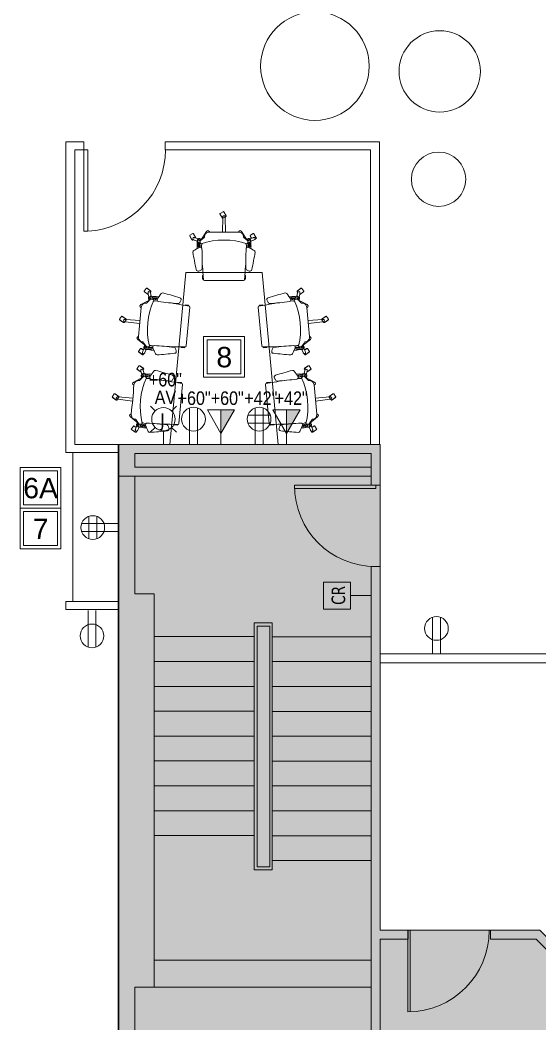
# Model space of a CAD drawing. Header units: inches. Extents: x 1 to 4591, y -953 to 1388.
# Drawn here: x 2155.2 to 2385.2, y 517.3 to 961.2 of the extents above; entities that cross this region are included whole.
import ezdxf

# ---------------------------------------------------------------- set-up
doc = ezdxf.new("R2010")
doc.units = ezdxf.units.IN
doc.header["$MEASUREMENT"] = 0
for name, color, linetype, lineweight in [('4th Floor Revit Background_dwg', 8, 'Continuous', 9), ('8309_BB$0$BB_DOOR', 7, 'Continuous', 9), ('A-ANNO-NOTE', 131, 'Continuous', 20), ('A-DETL-GENF', 92, 'Continuous', 9), ('A-DETL-MEDM', 33, 'Continuous', 20), ('A-DOOR', 31, 'Continuous', 9), ('A-EXIST-CORE', 7, 'Continuous', 9), ('A-WALL', 113, 'Continuous', 50), ('E-COMM-IDEN', 2, 'Continuous', 9), ('E-ELEC-FIXT-IDEN', 2, 'Continuous', 9), ('I-FURN', 30, 'Continuous', 9), ('I-WALL', 2, 'Continuous', 9), ('Q-CASE', 31, 'Continuous', 9)]:
    doc.layers.add(name, color=color, linetype=linetype, lineweight=lineweight)
doc.styles.add('Arial_1', font='arial.ttf', dxfattribs={"height": 9})
doc.styles.add('Arial_3', font='arial.ttf', dxfattribs={"width": 0.85, "height": 6})
doc.styles.add('Tahoma', font='tahoma.ttf', dxfattribs={"height": 6})
doc.styles.add('Tahoma_1', font='tahoma.ttf', dxfattribs={"width": 0.85, "height": 6})

# ---------------------------------------------------------------- blocks, each defined once
blk = doc.blocks.new('Chairs - Task Chair-553613-4th Floor New Construction - Tel_Data_Elec Plan')
at = {"layer": 'I-FURN'}
for p, q in [((-8.61, 17.87), (-9.07, 17.74)), ((8.61, 17.87), (-8.61, 17.87)), ((9.07, 17.74), (8.61, 17.87)), ((-9.5, 17.28), (-9.5, 15.71)), ((-9.34, 17.28), (-9.5, 17.28)), ((-9.5, 15.71), (-9.34, 15.71)), ((-9.07, 17.74), (-9.34, 13.95)), ((-9.34, 15.71), (-9.34, 17.28)), ((9.34, 13.95), (9.07, 17.74)), ((9.34, 15.71), (9.34, 17.28)), ((9.34, 17.28), (9.5, 17.28)), ((9.5, 15.71), (9.34, 15.71)), ((9.5, 17.28), (9.5, 15.71)), ((-11.87, 0.46), (-13.23, -0.01)), ((-11.94, 2.68), (-11.93, 3.82)), ((-11.85, 2.19), (-11.87, 0.38)), ((-11.8, 1.34), (-11.46, 1.34)), ((-11.79, 0.41), (-11.8, 1.34)), ((-10.5, 0.41), (-11.79, 0.41)), ((-11.51, 1.83), (-11.5, 3.09)), ((-11.46, 1.07), (-11.46, 3.04)), ((-11.01, 1.07), (-11.46, 1.07)), ((-11.01, 3.01), (-11.01, 1.07)), ((-11.01, 1.35), (-10.47, 1.36)), ((-10.98, 1.81), (-11, 3.05)), ((-10.67, 2.11), (-10.69, 1.35)), ((-10.57, 2.34), (-10.55, 2.67)), ((-10.55, 2.67), (-10.56, 3.18)), ((-10.28, 0.18), (-10.26, 0.13)), ((-10.26, 0.13), (-7.71, -3.75)), ((-9.92, 2.44), (-9.93, 3.44)), ((10.26, 0.13), (7.71, -3.75)), ((9.92, 2.44), (9.93, 3.44)), ((10.28, 0.18), (10.26, 0.13)), ((11.01, 1.35), (10.47, 1.36)), ((10.5, 0.41), (11.79, 0.41)), ((10.55, 2.67), (10.56, 3.18)), ((10.57, 2.34), (10.55, 2.67)), ((10.67, 2.11), (10.69, 1.35)), ((10.98, 1.81), (11, 3.05)), ((11.01, 3.01), (11.01, 1.07)), ((11.01, 1.07), (11.46, 1.07)), ((11.46, 1.07), (11.46, 3.04)), ((11.8, 1.34), (11.46, 1.34)), ((11.51, 1.83), (11.5, 3.09)), ((11.79, 0.41), (11.8, 1.34)), ((11.85, 2.19), (11.87, 0.38)), ((11.87, 0.46), (13.23, -0.01)), ((11.94, 2.68), (11.93, 3.82)), ((13.45, -0.11), (13.82, 0.11)), ((14.09, 0.03), (15.15, -1.8)), ((-13.23, -2.75), (-14.29, -0.91)), ((-14.27, -1.01), (-14.24, -0.99)), ((-13.31, -2.68), (-14.27, -1.01)), ((-14.21, -0.64), (-13.75, -0.37)), ((-13.27, -2.66), (-13.31, -2.68)), ((-11.66, -2.08), (-12.95, -2.82)), ((-11.25, -0.5), (-12.91, -1)), ((-12.18, -0.78), (-11.59, -1.8)), ((-12.14, -0.77), (-11.6, -1.7)), ((-11.1, -0.66), (-11.7, -0.04)), ((-11.6, -1.7), (-11.64, -1.72)), ((-9.9, -0.41), (-10.82, -0.7)), ((-7.71, -3.75), (-7.19, -4.17)), ((-0.66, -3.46), (-0.52, -10)), ((0.66, -3.46), (0.52, -10)), ((7.71, -3.75), (7.19, -4.17)), ((9.9, -0.41), (10.82, -0.7)), ((11.1, -0.66), (11.7, -0.04)), ((11.25, -0.5), (12.91, -1)), ((13.52, -2.75), (12.46, -0.91)), ((12.47, -1.01), (12.5, -0.99)), ((13.43, -2.68), (12.47, -1.01)), ((13.47, -2.66), (13.43, -2.68)), ((15.08, -2.08), (13.79, -2.82)), ((14.14, -0.05), (14.18, -0.03)), ((14.18, -0.03), (15.14, -1.7)), ((15.14, -1.7), (15.11, -1.72)), ((0.14, -12.46), (-0.91, -10.63)), ((-0.9, -10.73), (-0.87, -10.71)), ((0.06, -12.4), (-0.9, -10.73)), ((-0.84, -10.35), (-0.51, -10.16)), ((-0.51, -10.16), (0.45, -9.61)), ((0.1, -12.38), (0.06, -12.4)), ((1.71, -11.79), (0.42, -12.53)), ((0.72, -9.68), (1.78, -11.52)), ((0.77, -9.76), (0.8, -9.74)), ((0.8, -9.74), (1.77, -11.41)), ((1.77, -11.41), (1.73, -11.43))]:
    blk.add_line(p, q, dxfattribs=at)
for centre, radius, start, end in [((-11.48, 12.92), 0.859, 67.1573, 168.4211), ((-15.08, 4.35), 10.15, 60.0767, 67.2087), ((255.74, -8.01), 265.99, 175.2633, 176.2298), ((-8.78, 17.46), 0.589, 197.5488, 234.8938), ((-8.78, 15.53), 0.589, 134.4881, 162.4512), ((8.78, 17.46), 0.589, 305.1062, 342.4512), ((8.78, 15.53), 0.589, 17.5488, 45.5119), ((-255.74, -8.01), 265.99, 3.7702, 4.7367), ((15.08, 4.35), 10.15, 112.7913, 119.9233), ((11.48, 12.92), 0.859, 12.1424, 112.8427), ((160.08, -23.12), 176.17, 168.1407, 170.6784), ((-10.32, 12.61), 0.615, 1.1809, 60.0767), ((-165.25, 9.42), 155.58, 357.9527, 1.1809), ((165.25, 9.42), 155.58, 178.8191, 182.0473), ((10.32, 12.61), 0.615, 119.9233, 178.8191), ((-160.08, -23.12), 176.17, 9.3216, 11.8621), ((-13.01, 5.3), 0.749, 170.9769, 238.6662), ((1.3, 28.7), 28.17, 238.5497, 244.6019), ((-1.3, 28.7), 28.17, 295.3981, 301.4567), ((13.01, 5.3), 0.749, 301.5732, 9.0231), ((-11.06, 2.6), 0.887, 175.1633, 239.8143), ((-11.28, 0.37), 0.593, 179.0883, 275.9781), ((-11.2, 3.54), 0.533, 236.2491, 293.0328), ((-11.2, 3.47), 0.5, 238.5326, 292.9427), ((-11.36, 0.43), 0.657, 282.0358, 358.6793), ((-11.49, 2.63), 0.971, 302.0505, 342.3775), ((-10.48, 3.89), 0.711, 244.5158, 357.9527), ((-9.55, 0.85), 1.04, 126.1361, 211.8602), ((-11.69, 0.08), 1.25, 349.0811, 13.6231), ((-13.77, -4.39), 5.75, 42.5052, 54.6291), ((0, 31.42), 31.42, 251.1164, 288.8836), ((-8.09, 2.53), 1.84, 182.7113, 213.401), ((13.77, -4.39), 5.75, 125.3709, 137.4948), ((8.09, 2.53), 1.84, 326.599, 357.2887), ((10.48, 3.89), 0.711, 182.0473, 295.4842), ((9.55, 0.85), 1.04, 328.1398, 53.8639), ((11.69, 0.08), 1.25, 166.3769, 190.9189), ((11.49, 2.63), 0.971, 197.6225, 237.9495), ((11.36, 0.43), 0.657, 181.3207, 257.9642), ((11.2, 3.54), 0.533, 246.9672, 303.7509), ((11.2, 3.47), 0.5, 247.0573, 301.4674), ((11.28, 0.37), 0.593, 264.0219, 0.9117), ((11.06, 2.6), 0.887, 300.1857, 4.8367), ((13.92, -0.07), 0.2, 30, 119.888), ((-14.11, -0.81), 0.2, 120, 210.2094), ((-13.37, -0.61), 0.445, 153.9362, 242.1792), ((-13.25, -0.67), 0.583, 123.4497, 153.9089), ((-13.31, -0.49), 0.583, 242.1792, 272.5752), ((-12.73, -1.46), 1.53, 109.2073, 123.5114), ((-13.35, 0.46), 1.53, 272.498, 286.7927), ((-13.05, -2.65), 0.2, 210, 300), ((-11.76, -1.9), 0.2, 299.8879, 30), ((-10.91, -0.39), 0.323, 235.5284, 330.3379), ((-11.38, 0), 0.922, 323.5318, 350.3393), ((-5.74, 3.53), 5.54, 226.82, 238.9813), ((-23.82, -2.16), 15.26, 1.4313, 3.5527), ((-6.32, -1.36), 2.29, 190.6082, 225.4023), ((-6.2, -0.69), 2.87, 232.9914, 264.295), ((-7.35, -3.06), 1.12, 277.9248, 334.3781), ((0, -248.58), 245.12, 88.4848, 91.5152), ((7.35, -3.06), 1.12, 205.6219, 262.0752), ((6.2, -0.69), 2.87, 275.705, 307.0086), ((6.32, -1.36), 2.29, 314.5977, 349.3918), ((23.82, -2.16), 15.26, 176.4473, 178.5687), ((5.74, 3.53), 5.54, 301.0187, 313.18), ((11.38, 0), 0.922, 189.6607, 216.4682), ((10.91, -0.39), 0.323, 209.6621, 304.4716), ((12.63, -0.81), 0.2, 195.1327, 209.8705), ((13.35, 0.46), 1.53, 253.2073, 267.502), ((12.73, -1.46), 1.53, 56.4124, 70.7927), ((13.31, -0.49), 0.583, 267.4248, 297.8208), ((13.69, -2.65), 0.2, 210, 300), ((13.25, -0.67), 0.583, 26.0911, 56.3507), ((13.37, -0.61), 0.445, 297.8208, 26.0638), ((14.98, -1.9), 0.2, 299.832, 30), ((-0.74, -10.53), 0.2, 119.8643, 210), ((1.01, -9.97), 1.53, 181.2073, 195.5495), ((0.1, -10.22), 0.583, 195.5495, 225.746), ((0, -10.32), 0.445, 225.7229, 314.2771), ((0.32, -12.36), 0.2, 210, 300.1357), ((-0.1, -10.22), 0.583, 314.254, 344.4505), ((0.55, -9.78), 0.2, 95.235, 119.8607), ((-1.01, -9.97), 1.53, 344.4505, 358.7927), ((0.55, -9.78), 0.2, 29.8466, 95.235), ((1.61, -11.62), 0.2, 300, 30)]:
    blk.add_arc(centre, radius, start, end, dxfattribs=at)
blk = doc.blocks.new('Chairs - Task Chair-1600588-4th Floor New Construction - Tel_Data_Elec Plan')
at = {"layer": 'I-FURN'}
for p, q in [((0.14, 12.46), (-0.91, 10.63)), ((0.06, 12.4), (-0.9, 10.73)), ((-0.9, 10.73), (-0.87, 10.71)), ((-0.84, 10.35), (-0.51, 10.16)), ((-0.66, 3.46), (-0.52, 10)), ((-0.51, 10.16), (0.45, 9.61)), ((0.1, 12.38), (0.06, 12.4)), ((1.71, 11.79), (0.42, 12.53)), ((0.66, 3.46), (0.52, 10)), ((0.72, 9.68), (1.78, 11.52)), ((0.77, 9.76), (0.8, 9.74)), ((0.8, 9.74), (1.77, 11.41)), ((1.77, 11.41), (1.73, 11.43)), ((-13.23, 2.75), (-14.29, 0.91)), ((-13.31, 2.68), (-14.27, 1.01)), ((-14.27, 1.01), (-14.24, 0.99)), ((-14.21, 0.64), (-13.75, 0.37)), ((-13.27, 2.66), (-13.31, 2.68)), ((-11.87, -0.46), (-13.23, 0.01)), ((-11.66, 2.08), (-12.95, 2.82)), ((-11.25, 0.5), (-12.91, 1)), ((-12.18, 0.78), (-11.59, 1.8)), ((-12.14, 0.77), (-11.6, 1.7)), ((-11.1, 0.66), (-11.7, 0.04)), ((-11.6, 1.7), (-11.64, 1.72)), ((-9.9, 0.41), (-10.82, 0.7)), ((-10.26, -0.13), (-7.71, 3.75)), ((-7.71, 3.75), (-7.19, 4.17)), ((7.71, 3.75), (7.19, 4.17)), ((10.26, -0.13), (7.71, 3.75)), ((9.9, 0.41), (10.82, 0.7)), ((11.1, 0.66), (11.7, 0.04)), ((11.25, 0.5), (12.91, 1)), ((11.87, -0.46), (13.23, 0.01)), ((13.52, 2.75), (12.46, 0.91)), ((13.43, 2.68), (12.47, 1.01)), ((12.47, 1.01), (12.5, 0.99)), ((13.47, 2.66), (13.43, 2.68)), ((13.45, 0.11), (13.82, -0.11)), ((15.08, 2.08), (13.79, 2.82)), ((14.09, -0.03), (15.15, 1.8)), ((14.14, 0.05), (14.18, 0.03)), ((14.18, 0.03), (15.14, 1.7)), ((15.14, 1.7), (15.11, 1.72)), ((-11.94, -2.68), (-11.93, -3.82)), ((-11.85, -2.19), (-11.87, -0.38)), ((-11.79, -0.41), (-11.8, -1.34)), ((-11.8, -1.34), (-11.46, -1.34)), ((-10.5, -0.41), (-11.79, -0.41)), ((-11.51, -1.83), (-11.5, -3.09)), ((-11.46, -1.07), (-11.46, -3.04)), ((-11.01, -1.07), (-11.46, -1.07)), ((-11.01, -3.01), (-11.01, -1.07)), ((-11.01, -1.35), (-10.47, -1.36)), ((-10.98, -1.81), (-11, -3.05)), ((-10.67, -2.11), (-10.69, -1.35)), ((-10.57, -2.34), (-10.55, -2.67)), ((-10.55, -2.67), (-10.56, -3.18)), ((-10.28, -0.18), (-10.26, -0.13)), ((-9.92, -2.44), (-9.93, -3.44)), ((9.92, -2.44), (9.93, -3.44)), ((10.28, -0.18), (10.26, -0.13)), ((11.01, -1.35), (10.47, -1.36)), ((10.5, -0.41), (11.79, -0.41)), ((10.57, -2.34), (10.55, -2.67)), ((10.55, -2.67), (10.56, -3.18)), ((10.67, -2.11), (10.69, -1.35)), ((10.98, -1.81), (11, -3.05)), ((11.01, -1.07), (11.46, -1.07)), ((11.01, -3.01), (11.01, -1.07)), ((11.46, -1.07), (11.46, -3.04)), ((11.8, -1.34), (11.46, -1.34)), ((11.51, -1.83), (11.5, -3.09)), ((11.79, -0.41), (11.8, -1.34)), ((11.85, -2.19), (11.87, -0.38)), ((11.94, -2.68), (11.93, -3.82)), ((-9.5, -15.71), (-9.34, -15.71)), ((-9.5, -17.28), (-9.5, -15.71)), ((-9.34, -17.28), (-9.5, -17.28)), ((-9.07, -17.74), (-9.34, -13.95)), ((-9.34, -15.71), (-9.34, -17.28)), ((-8.61, -17.87), (-9.07, -17.74)), ((9.07, -17.74), (8.61, -17.87)), ((9.34, -13.95), (9.07, -17.74)), ((9.34, -15.71), (9.34, -17.28)), ((9.5, -15.71), (9.34, -15.71)), ((9.34, -17.28), (9.5, -17.28)), ((9.5, -17.28), (9.5, -15.71)), ((8.61, -17.87), (-8.61, -17.87))]:
    blk.add_line(p, q, dxfattribs=at)
for centre, radius, start, end in [((-0.74, 10.53), 0.2, 150, 240.1357), ((1.01, 9.97), 1.53, 164.4505, 178.7927), ((0.1, 10.22), 0.583, 134.254, 164.4505), ((0, 10.32), 0.445, 45.7229, 134.2771), ((0.32, 12.36), 0.2, 59.8643, 150), ((-0.1, 10.22), 0.583, 15.5495, 45.746), ((0.55, 9.78), 0.2, 240.1393, 264.765), ((-1.01, 9.97), 1.53, 1.2073, 15.5495), ((0.55, 9.78), 0.2, 264.765, 330.1534), ((1.61, 11.62), 0.2, 330, 60), ((-14.11, 0.81), 0.2, 149.7906, 240), ((-13.37, 0.61), 0.445, 117.8208, 206.0638), ((-13.25, 0.67), 0.583, 206.0911, 236.5503), ((-13.31, 0.49), 0.583, 87.4248, 117.8208), ((-12.73, 1.46), 1.53, 236.4886, 250.7927), ((-13.35, -0.46), 1.53, 73.2073, 87.502), ((-13.05, 2.65), 0.2, 60, 150), ((-11.28, -0.37), 0.593, 84.0219, 180.9117), ((-11.76, 1.9), 0.2, 330, 60.1121), ((-11.36, -0.43), 0.657, 1.3207, 77.9642), ((-10.91, 0.39), 0.323, 29.6621, 124.4716), ((-11.38, 0), 0.922, 9.6607, 36.4682), ((-11.69, -0.08), 1.25, 346.3769, 10.9189), ((-13.77, 4.39), 5.75, 305.3709, 317.4948), ((0, -31.42), 31.42, 71.1164, 108.8836), ((-5.74, -3.53), 5.54, 121.0187, 133.18), ((-23.82, 2.16), 15.26, 356.4473, 358.5687), ((-6.32, 1.36), 2.29, 134.5977, 169.3918), ((-6.2, 0.69), 2.87, 95.705, 127.0086), ((-7.35, 3.06), 1.12, 25.6219, 82.0752), ((0, 248.58), 245.12, 268.4848, 271.5152), ((7.35, 3.06), 1.12, 97.9248, 154.3781), ((6.2, 0.69), 2.87, 52.9914, 84.295), ((6.32, 1.36), 2.29, 10.6082, 45.4023), ((23.82, 2.16), 15.26, 181.4313, 183.5527), ((5.74, -3.53), 5.54, 46.82, 58.9813), ((13.77, 4.39), 5.75, 222.5052, 234.6291), ((11.69, -0.08), 1.25, 169.0811, 193.6231), ((11.38, 0), 0.922, 143.5318, 170.3393), ((10.91, 0.39), 0.323, 55.5284, 150.3379), ((11.36, -0.43), 0.657, 102.0358, 178.6793), ((11.28, -0.37), 0.593, 359.0883, 95.9781), ((12.63, 0.81), 0.2, 150.1295, 164.8673), ((13.35, -0.46), 1.53, 92.498, 106.7927), ((12.73, 1.46), 1.53, 289.2073, 303.5876), ((13.31, 0.49), 0.583, 62.1792, 92.5752), ((13.69, 2.65), 0.2, 60, 150), ((13.25, 0.67), 0.583, 303.6493, 333.9089), ((13.37, 0.61), 0.445, 333.9362, 62.1792), ((14.98, 1.9), 0.2, 330, 60.168), ((1.3, -28.7), 28.17, 115.3981, 121.4503), ((-11.06, -2.6), 0.887, 120.1857, 184.8367), ((-11.2, -3.54), 0.533, 66.9672, 123.7509), ((-11.2, -3.47), 0.5, 67.0573, 121.4674), ((-11.49, -2.63), 0.971, 17.6225, 57.9495), ((-10.48, -3.89), 0.711, 2.0473, 115.4842), ((-9.55, -0.85), 1.04, 148.1398, 233.8639), ((-8.09, -2.53), 1.84, 146.599, 177.2887), ((-165.25, -9.42), 155.58, 358.8191, 2.0473), ((8.09, -2.53), 1.84, 2.7113, 33.401), ((165.25, -9.42), 155.58, 177.9527, 181.1809), ((10.48, -3.89), 0.711, 64.5158, 177.9527), ((9.55, -0.85), 1.04, 306.1361, 31.8602), ((11.49, -2.63), 0.971, 122.0505, 162.3775), ((-1.3, -28.7), 28.17, 58.5433, 64.6019), ((11.2, -3.54), 0.533, 56.2491, 113.0328), ((11.2, -3.47), 0.5, 58.5326, 112.9427), ((11.06, -2.6), 0.887, 355.1633, 59.8143), ((13.92, 0.07), 0.2, 240.112, 330), ((-13.01, -5.3), 0.749, 121.3338, 189.0231), ((160.08, 23.12), 176.17, 189.3216, 191.8593), ((-160.08, 23.12), 176.17, 348.1379, 350.6784), ((13.01, -5.3), 0.749, 350.9769, 58.4268), ((-11.48, -12.92), 0.859, 191.5789, 292.8427), ((-15.08, -4.35), 10.15, 292.7913, 299.9233), ((-10.32, -12.61), 0.615, 299.9233, 358.8191), ((255.74, 8.01), 265.99, 183.7702, 184.7367), ((-255.74, 8.01), 265.99, 355.2633, 356.2298), ((10.32, -12.61), 0.615, 181.1809, 240.0767), ((15.08, -4.35), 10.15, 240.0767, 247.2087), ((11.48, -12.92), 0.859, 247.1573, 347.8576), ((-8.78, -15.53), 0.589, 197.5488, 225.5119), ((-8.78, -17.46), 0.589, 125.1062, 162.4512), ((8.78, -17.46), 0.589, 17.5488, 54.8938), ((8.78, -15.53), 0.589, 314.4881, 342.4512)]:
    blk.add_arc(centre, radius, start, end, dxfattribs=at)
blk = doc.blocks.new('Table - Circle - Adjustable Size - Table - Circle - Adjustable Size-643180-4th Floor New Construction - Tel_Data_Elec Plan')
at = {"layer": 'I-FURN'}
blk.add_circle((0, 0), 12, dxfattribs=at)
blk = doc.blocks.new('Table - Circle - Adjustable Size - Table - Circle - Adjustable Size-1801203-4th Floor New Construction - Tel_Data_Elec Plan')
at = {"layer": 'I-FURN'}
blk.add_circle((0, 0), 18, dxfattribs=at)
blk = doc.blocks.new('Table - Circle - Adjustable Size - Table - Circle - Adjustable Size-1858814-4th Floor New Construction - Tel_Data_Elec Plan')
at = {"layer": 'I-FURN'}
blk.add_circle((0, 0), 24, dxfattribs=at)
blk = doc.blocks.new('Counter Top _No Backsplash_ - Standard Counter Top-2610611-4th Floor New Construction - Tel_Data_Elec Plan')
at = {"layer": 'Q-CASE', "lineweight": 13}
for p, q in [((18.59, 0), (-47.26, 0)), ((-47.26, -20), (18.59, -20))]:
    blk.add_line(p, q, dxfattribs=at)
blk = doc.blocks.new('Base Cabinet - Standard Base Cabinet-2610578-4th Floor New Construction - Tel_Data_Elec Plan')
at = {"layer": 'Q-CASE', "lineweight": 13}
blk.add_line((65.09, 0), (-0.76, 0), dxfattribs=at)
blk = doc.blocks.new('Single-Flush - 36_ x 96_-2611463-4th Floor New Construction - Tel_Data_Elec Plan')
at = {"layer": 'A-DOOR', "color": 250, "lineweight": 20}
for p, q in [((16.25, 1.75), (16.25, 37.77)), ((18, 37.77), (16.25, 37.77)), ((18, 1.75), (18, 37.77)), ((18, 1.75), (16.25, 1.75))]:
    blk.add_line(p, q, dxfattribs=at)
at = {"layer": 'A-DOOR'}
blk.add_arc((18, 1.75), 36.07, 92.7812, 180, dxfattribs=at)
blk = doc.blocks.new('4th Floor Revit Background_dwg-1506688-4th Floor New Construction - Tel_Data_Elec Plan')
at = {"layer": '8309_BB$0$BB_DOOR'}
blk.add_line((729.04, 1596.52), (729.04, 1595.02), dxfattribs=at)
at = {"layer": 'A-EXIST-CORE'}
for p, q in [((651.34, 1610.99), (651.34, 1545.14)), ((767.08, 1603.52), (767.04, 1603.52)), ((651.34, 1600.52), (763.04, 1600.52)), ((767.04, 1596.52), (729.04, 1596.52)), ((651.34, 1545.14), (651.34, 1207.78)), ((667.04, 1374.52), (667.04, 1548.55)), ((711.19, 1529.59), (667.04, 1529.59)), ((763.04, 1529.52), (719.53, 1529.52)), ((711.19, 1518.59), (667.04, 1518.59)), ((763.04, 1518.52), (719.53, 1518.52)), ((711.19, 1507.59), (667.04, 1507.59)), ((763.04, 1507.52), (719.53, 1507.52)), ((711.19, 1496.59), (667.04, 1496.59)), ((763.04, 1496.52), (719.53, 1496.52)), ((711.19, 1485.59), (667.04, 1485.59)), ((763.04, 1485.52), (719.53, 1485.52)), ((711.19, 1474.59), (667.04, 1474.59)), ((763.04, 1474.52), (719.53, 1474.52)), ((711.19, 1463.59), (667.04, 1463.59)), ((763.04, 1463.52), (719.53, 1463.52)), ((711.19, 1452.59), (667.04, 1452.59)), ((763.04, 1452.52), (719.53, 1452.52)), ((711.19, 1441.59), (667.04, 1441.59)), ((763.04, 1441.52), (719.53, 1441.52)), ((763.04, 1430.52), (719.28, 1430.52)), ((779.26, 1399.65), (779.26, 1363.65)), ((780.26, 1399.65), (780.26, 1363.65))]:
    blk.add_line(p, q, dxfattribs=at)
at = {"layer": 'A-EXIST-CORE', "flags": 128}
for points in [[(762.67, 1614.5), (651.34, 1614.5), (651.34, 1610.99)], [(767.04, 1521.94), (767.04, 1614.5), (766.67, 1614.5)], [(763.04, 1604.52), (658.52, 1604.52), (658.52, 1610.5), (763.04, 1610.5), (763.04, 1596.52)], [(658.47, 1600.52), (658.47, 1548.55), (667.04, 1548.55), (667.04, 1386.52), (763.04, 1386.52), (763.04, 1374.52), (658.47, 1374.52), (658.47, 1175.78), (827.68, 1175.78), (941.83, 1289.93), (836.02, 1395.74), (815.79, 1395.74), (815.79, 1399.74)], [(729.04, 1595.02), (765.04, 1595.02), (765.04, 1596.52)], [(767.04, 1521.94), (767.04, 1560.52), (763.04, 1560.52), (763.04, 1326.52)], [(658.47, 1322.52), (767.04, 1322.52), (767.04, 1395.74), (779.34, 1395.74), (779.34, 1399.74), (767.04, 1399.74), (767.04, 1517.94)], [(947.49, 1289.93), (837.68, 1399.74), (767.04, 1399.74), (767.04, 1517.94)]]:
    blk.add_lwpolyline(points, dxfattribs=at)
for points in [[(711.28, 1426.52), (711.28, 1535.73), (719.28, 1535.73), (719.28, 1426.52)], [(712.58, 1534.23), (712.58, 1427.7), (718.14, 1427.7), (718.14, 1534.23)]]:
    blk.add_lwpolyline(points, close=True, dxfattribs=at)
at = {"layer": 'A-EXIST-CORE'}
for centre, start, end in [((765.04, 1596.52), 180, 270), ((779.26, 1399.65), 270, 360)]:
    blk.add_arc(centre, 36, start, end, dxfattribs=at)
blk = doc.blocks.new('FORM Equipment_Fixture Tag - Square-214315-4th Floor New Construction - Tel_Data_Elec Plan')
at = {"layer": 'A-ANNO-NOTE'}
for p, q in [((-0.09375, 0.09375), (0.09375, 0.09375)), ((-0.09375, 0.09375), (0.09375, 0.09375)), ((-0.09375, 0.09375), (0.09375, 0.09375)), ((-0.09375, 0.09375), (-0.09375, -0.09375)), ((0.09375, 0.09375), (0.09375, -0.09375)), ((-0.078125, 0.078125), (-0.078125, -0.078125)), ((-0.078125, 0.078125), (0.078125, 0.078125)), ((0.078125, 0.078125), (0.078125, -0.078125)), ((0.078125, -0.078125), (-0.078125, -0.078125)), ((0.09375, -0.09375), (-0.09375, -0.09375))]:
    blk.add_line(p, q, dxfattribs=at)

msp = doc.modelspace()

# ---------------------------------------------------------------- hatches: boundary and pattern name
at = {"layer": 'A-ANNO-NOTE', "lineweight": 9}
for points in [[(2244.05, 778.42), (2250.05, 788.88), (2244.05, 788.88)], [(2273.06, 778.42), (2279.06, 788.88), (2273.06, 788.88)]]:
    msp.add_hatch(color=256, dxfattribs=at).paths.add_polyline_path(points, flags=0)
at = {"layer": 'A-DETL-GENF'}
h = msp.add_hatch(color=9, dxfattribs=at)
h.paths.add_polyline_path([(3097.3, -162.72), (3245.2, -162.72), (3245.2, -147.94), (3456.83, -147.94), (3456.83, -162.72), (3571.34, -162.72), (3571.34, 64.4), (3097.3, 64.4), (3097.3, 24.53), (3106.79, 24.53), (3106.79, -19.47), (3097.3, -19.47), (3097.3, -77.47), (3106.79, -77.47), (3106.79, -121.47), (3097.3, -121.47), (3097.3, -158.22)], flags=0)
h.paths.add_polyline_path([(4231.23, -162.72), (4231.23, 68.31), (3945.23, 68.31), (3945.23, -162.72), (4221.97, -162.72)], flags=0)
h.paths.add_polyline_path([(2867.81, -160.85), (2965.29, -160.85), (2965.29, -120.86), (2955.79, -120.86), (2955.79, -76.86), (2965.79, -76.86), (2965.79, -18.86), (2955.79, -18.86), (2955.79, 25.14), (2965.29, 25.14), (2965.29, 62.36), (2881.54, 62.36), (2799.66, 144.24), (2742.19, 144.24), (2742.19, 18.14), (2705.21, 18.14), (2705.21, -160.85), (2863.81, -160.85)], flags=0)
h.paths.add_polyline_path([(2221.81, 330.78), (2221.81, 334.78), (2380.8, 334.78), (2494.98, 448.96), (2385.16, 558.75), (2314.52, 558.75), (2314.52, 773.5), (2198.58, 773.5), (2198.58, 330.78)], flags=0)

# ---------------------------------------------------------------- linework, layer by layer
at = {"layer": 'A-ANNO-NOTE'}
for p, q in [((2214.96, 788.42), (2212.84, 790.55)), ((2222.26, 788.36), (2224.38, 790.48)), ((2230.15, 773.5), (2230.15, 789.7)), ((2233.64, 773.5), (2233.64, 789.7)), ((2244.05, 778.42), (2238.05, 788.88)), ((2250.05, 788.88), (2238.05, 788.88)), ((2250.05, 788.88), (2244.05, 788.88)), ((2244.05, 788.88), (2244.05, 778.42)), ((2244.05, 778.42), (2250.05, 788.88)), ((2244.05, 773.5), (2244.05, 788.88)), ((2244.05, 778.42), (2250.05, 788.88)), ((2265.86, 786.49), (2255.95, 786.49)), ((2259.17, 773.5), (2259.17, 789.7)), ((2262.65, 773.5), (2262.65, 789.7)), ((2273.06, 778.42), (2267.06, 788.88)), ((2279.06, 788.88), (2267.06, 788.88)), ((2279.06, 788.88), (2273.06, 788.88)), ((2273.06, 788.88), (2273.06, 778.42)), ((2273.06, 778.42), (2279.06, 788.88)), ((2273.06, 773.5), (2273.06, 788.88)), ((2273.06, 778.42), (2279.06, 788.88)), ((2265.86, 783), (2255.95, 783)), ((2214.9, 781.13), (2212.77, 779.01)), ((2218.58, 773.5), (2218.58, 779.59)), ((2222.19, 781.07), (2224.32, 778.94)), ((2185.6, 741.78), (2185.6, 731.87)), ((2189.08, 741.78), (2189.08, 731.87)), ((2198.58, 738.57), (2182.39, 738.57)), ((2198.58, 735.08), (2182.39, 735.08)), ((2289.4, 700.73), (2289.4, 712.73)), ((2289.4, 712.73), (2301.4, 712.73)), ((2301.4, 712.73), (2301.4, 700.73)), ((2310.39, 706.73), (2301.4, 706.73)), ((2185.25, 700.15), (2185.25, 683.95)), ((2188.73, 700.15), (2188.73, 683.95)), ((2301.4, 700.73), (2289.4, 700.73)), ((2337.64, 680.95), (2337.64, 697.15)), ((2341.12, 680.95), (2341.12, 697.15))]:
    msp.add_line(p, q, dxfattribs=at)
for centre, radius in [((2218.58, 784.75), 5.16), ((2231.89, 784.75), 5.25), ((2260.91, 784.75), 5.25), ((2187.34, 736.82), 5.25), ((2339.38, 692.2), 5.25), ((2186.99, 688.9), 5.25)]:
    msp.add_circle(centre, radius, dxfattribs=at)
at = {"layer": 'A-DETL-MEDM'}
for p, q in [((2228.53, 849.6), (2221.39, 773.5)), ((2262.26, 849.6), (2228.53, 849.6)), ((2269.39, 773.5), (2262.26, 849.6)), ((2198.81, 773.5), (2198.58, 773.5)), ((2198.58, 773.5), (2198.58, 330.78)), ((2314.5, 773.5), (2198.84, 773.5)), ((2314.52, 773.42), (2314.52, 773.5)), ((2314.52, 755.53), (2314.52, 773.42)), ((2314.52, 719.53), (2314.52, 755.53)), ((2314.52, 558.75), (2314.52, 719.53)), ((2326.73, 558.75), (2314.52, 558.75)), ((2363.26, 558.75), (2326.73, 558.75)), ((2385.15, 558.75), (2363.26, 558.75))]:
    msp.add_line(p, q, dxfattribs=at)
at = {"layer": 'A-WALL', "color": 250, "lineweight": 20}
for p, q in [((2179.39, 907.42), (2175.39, 907.42)), ((2175.39, 907.42), (2175.39, 770)), ((2314.14, 907.42), (2310.14, 907.42)), ((2314.14, 773.5), (2314.14, 907.42)), ((2179.39, 773.5), (2179.39, 903.92)), ((2310.14, 903.92), (2310.14, 773.5)), ((2310.14, 773.5), (2314.14, 773.5)), ((2175.39, 770), (2179.39, 770)), ((2437.55, 680.95), (2314.52, 680.95)), ((2314.52, 680.95), (2314.52, 676.95)), ((2314.52, 676.95), (2435.89, 676.95))]:
    msp.add_line(p, q, dxfattribs=at)
at = {"layer": 'I-WALL', "color": 250, "lineweight": 20}
for p, q in [((2183.41, 907.42), (2179.39, 907.42)), ((2183.41, 903.92), (2183.41, 907.42)), ((2310.14, 907.42), (2219.41, 907.42)), ((2219.41, 907.42), (2219.41, 903.92)), ((2179.39, 903.92), (2183.41, 903.92)), ((2219.41, 903.92), (2310.14, 903.92)), ((2198.58, 773.5), (2179.39, 773.5)), ((2198.58, 770), (2198.58, 773.5)), ((2179.39, 770), (2198.58, 770)), ((2198.58, 704.15), (2175.39, 704.15)), ((2175.39, 704.15), (2175.39, 700.65)), ((2198.58, 700.65), (2198.58, 704.15)), ((2175.39, 700.65), (2198.58, 700.65))]:
    msp.add_line(p, q, dxfattribs=at)

# ---------------------------------------------------------------- block references
at = {"layer": '4th Floor Revit Background_dwg', "color": 7}
msp.add_blockref('4th Floor Revit Background_dwg-1506688-4th Floor New Construction - Tel_Data_Elec Plan', (1547.47, -840.99), dxfattribs=at)
at = {"layer": 'A-ANNO-NOTE', "xscale": 96, "yscale": 96, "zscale": 96}
for p in [(2245.39, 812.32), (2164.17, 754.41), (2164.17, 736.41)]:
    msp.add_blockref('FORM Equipment_Fixture Tag - Square-214315-4th Floor New Construction - Tel_Data_Elec Plan', p, dxfattribs=at)
at = {"layer": 'A-DOOR', "lineweight": 13, "rotation": 180}
msp.add_blockref('Single-Flush - 36_ x 96_-2611463-4th Floor New Construction - Tel_Data_Elec Plan', (2201.41, 905.67), dxfattribs=at)
at = {"layer": 'I-FURN'}
for name, p, rotation in [('Table - Circle - Adjustable Size - Table - Circle - Adjustable Size-1858814-4th Floor New Construction - Tel_Data_Elec Plan', (2285.59, 940.85), 228.9999999999992), ('Table - Circle - Adjustable Size - Table - Circle - Adjustable Size-1801203-4th Floor New Construction - Tel_Data_Elec Plan', (2340.84, 938.51), 228.9999999999992), ('Table - Circle - Adjustable Size - Table - Circle - Adjustable Size-643180-4th Floor New Construction - Tel_Data_Elec Plan', (2340.31, 890.84), 228.9999999999992), ('Chairs - Task Chair-553613-4th Floor New Construction - Tel_Data_Elec Plan', (2245.39, 863.96), 180), ('Chairs - Task Chair-1600588-4th Floor New Construction - Tel_Data_Elec Plan', (2211.65, 827.37), 84.64417495714514), ('Chairs - Task Chair-553613-4th Floor New Construction - Tel_Data_Elec Plan', (2279.13, 827.37), 95.35582504285487), ('Chairs - Task Chair-1600588-4th Floor New Construction - Tel_Data_Elec Plan', (2208.44, 793.11), 84.64417495714514), ('Chairs - Task Chair-553613-4th Floor New Construction - Tel_Data_Elec Plan', (2282.35, 793.11), 95.35582504285487)]:
    msp.add_blockref(name, p, dxfattribs=dict(at, rotation=rotation))
at = {"layer": 'Q-CASE', "lineweight": 13}
for name, p, rotation in [('Counter Top _No Backsplash_ - Standard Counter Top-2610611-4th Floor New Construction - Tel_Data_Elec Plan', (2198.58, 722.74), 269.9999999999996), ('Base Cabinet - Standard Base Cabinet-2610578-4th Floor New Construction - Tel_Data_Elec Plan', (2198.81, 769.24), 269.9999999999995)]:
    msp.add_blockref(name, p, dxfattribs=dict(at, rotation=rotation))

# ---------------------------------------------------------------- texts
at = {"layer": 'A-ANNO-NOTE', "lineweight": 9, "char_height": 9, "attachment_point": 2, "line_spacing_factor": 0.941778, "style": 'Arial_1'}
for s, insert, width in [('8', (2245.5, 816.68), 8.3742), ('6A', (2164.27, 758.76), 18.4011), ('7', (2164.27, 740.76), 8.3742)]:
    msp.add_mtext(s, dxfattribs=dict(at, insert=insert, width=width))
at = {"layer": 'A-ANNO-NOTE', "lineweight": 9, "insert": (2217.1, 787.26), "char_height": 6, "width": 4.1208, "attachment_point": 1, "style": 'Tahoma'}
msp.add_mtext('J', dxfattribs=at)
at = {"layer": 'A-ANNO-NOTE', "lineweight": 9, "insert": (2292.98, 702.63), "char_height": 6, "width": 10.096, "attachment_point": 1, "rotation": 90, "style": 'Tahoma_1'}
msp.add_mtext('CR', dxfattribs=at)
at = {"layer": 'E-COMM-IDEN', "char_height": 6, "width": 17.336, "attachment_point": 2, "line_spacing_factor": 0.941778, "style": 'Arial_3'}
for s, insert in [('+60"', (2246.82, 797.03)), ('+42"', (2275.11, 797.03))]:
    msp.add_mtext(s, dxfattribs=dict(at, insert=insert))
at = {"layer": 'E-ELEC-FIXT-IDEN', "char_height": 6, "attachment_point": 2, "line_spacing_factor": 0.941778, "style": 'Arial_3'}
for s, insert, width in [('+60"', (2219.46, 805.23), 17.336), ('AV', (2219.46, 797.42), 11.3125), ('+60"', (2232.17, 797.03), 17.336), ('+42"', (2261.68, 797.03), 17.336)]:
    msp.add_mtext(s, dxfattribs=dict(at, insert=insert, width=width))

doc.saveas('drawing.dxf')
